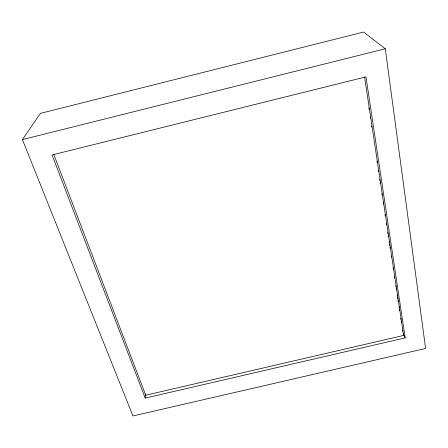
<?xml version="1.0" encoding="UTF-8"?>
<svg xmlns="http://www.w3.org/2000/svg" width="448" height="448" viewBox="0 0 448 448"><rect width="100%" height="100%" fill="white"/><g stroke="black" fill="none" stroke-linecap="round" stroke-linejoin="round"><path stroke-width="0.67" d="M145.219 398.093L52.063 154.952L365.982 76.866L405.182 337.882L145.219 398.093L145.6 393.803M22.4 139.586L40.471 113.355L363.63 32.038L385.28 48.782L425.6 348.46L132.938 415.962L22.4 139.586L385.28 48.782M403.032 333.491L405.182 337.882M53.794 154.414L145.718 395.22L403.631 335.434L364.582 77.09M368.878 107.912L369.085 109.295M370.238 116.906L370.451 118.289M371.599 125.899L371.812 127.282M376.947 161.19L377.154 162.574M378.308 170.19L378.515 171.573M379.669 179.183L379.876 180.566M380.089 181.95L380.296 183.333M381.87 193.715L382.077 195.098M383.23 202.709L383.438 204.092M385.011 214.474L385.218 215.858M386.372 223.468L386.585 224.851M387.733 232.467L387.946 233.85M388.153 235.234L388.366 236.617M389.099 241.461L389.306 242.844M389.514 244.227L389.726 245.61M389.934 246.994L390.146 248.382M391.294 255.993L391.507 257.376M393.081 267.753L393.288 269.142M394.442 276.752L394.649 278.135M395.802 285.746L396.01 287.129M396.222 288.512L396.43 289.901M397.163 294.745L397.376 296.128M397.583 297.511L397.79 298.894M398.003 300.278L398.21 301.661M398.944 306.505L399.157 307.888M399.364 309.271L399.571 310.66M400.725 318.27L400.938 319.654M401.145 321.037L401.352 322.42M402.506 330.03L402.718 331.419"/></g></svg>
